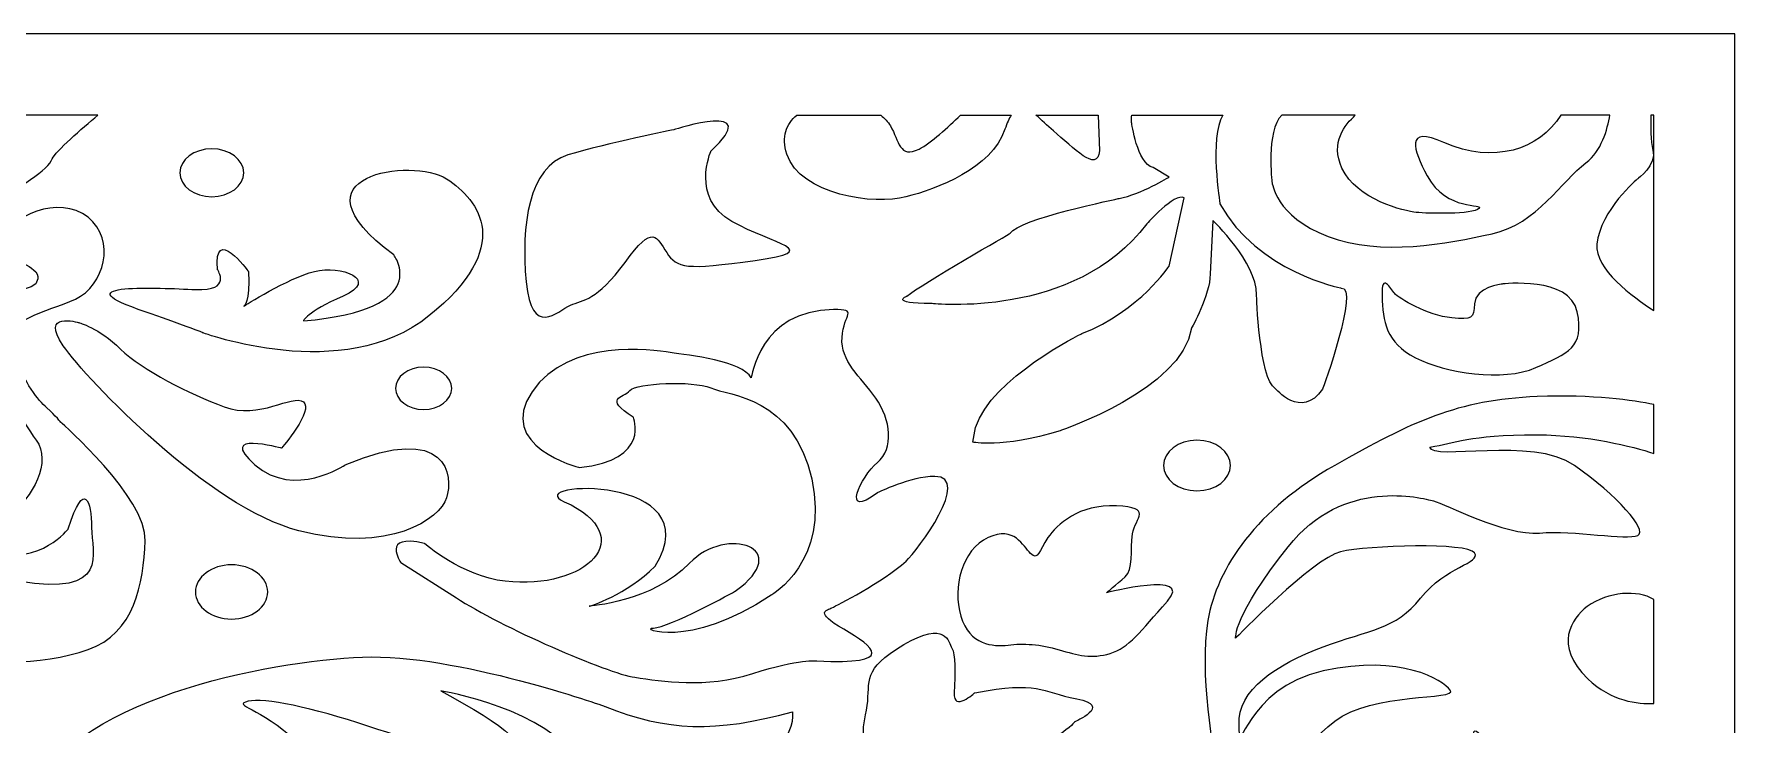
# Model space of a CAD drawing. Header units: centimetres. Extents: x -27 to -14.3, y 3.1 to 9.
# Drawn here: x -20.25 to -14.34, y 6.6 to 9 of the extents above; entities that cross this region are included whole.
import ezdxf

# ---------------------------------------------------------------- set-up
doc = ezdxf.new("R2010")
doc.units = ezdxf.units.CM
doc.header["$MEASUREMENT"] = 0
doc.layers.add('layer 1', color=7, linetype='Continuous')

msp = doc.modelspace()

# ---------------------------------------------------------------- linework, layer by layer
at = {"layer": 'layer 1', "color": 250, "lineweight": 9}
for points, knots in [([(-14.33929, 9.00077), (-14.33929, 9.00077), (-14.33929, 3.0691), (-14.33929, 3.0691), (-14.33929, 3.0691), (-14.33929, 3.0691), (-26.99914, 3.0691), (-26.99914, 3.0691), (-26.99914, 3.0691), (-26.99914, 3.0691), (-26.99914, 9.00077), (-26.99914, 9.00077), (-26.99914, 9.00077), (-26.99914, 9.00077), (-14.33929, 9.00077), (-14.33929, 9.00077)], [0, 0, 0, 0, 0.2, 0.2, 0.2, 0.2, 0.4, 0.4, 0.4, 0.4, 0.6, 0.6, 0.6, 0.6, 1, 1, 1, 1]), ([(-18.02735, 8.66827), (-18.02735, 8.66827), (-17.71049, 8.77022), (-17.90061, 8.59351), (-17.90061, 8.59351), (-17.90061, 8.59351), (-17.97303, 8.43039), (-17.82818, 8.34883), (-17.82818, 8.34883), (-17.68333, 8.26727), (-17.50226, 8.24688), (-17.7467, 8.2129), (-17.7467, 8.2129), (-17.99114, 8.17892), (-18.0183, 8.18571), (-18.05451, 8.24008), (-18.05451, 8.24008), (-18.09073, 8.29446), (-18.09978, 8.34203), (-18.19937, 8.2061), (-18.19937, 8.2061), (-18.29895, 8.07017), (-18.34422, 8.07697), (-18.38949, 8.05658), (-18.38949, 8.05658), (-18.43475, 8.03619), (-18.52529, 7.94103), (-18.54339, 8.13814), (-18.54339, 8.13814), (-18.5615, 8.33524), (-18.53434, 8.53914), (-18.39854, 8.57991), (-18.39854, 8.57991), (-18.26274, 8.62069), (-18.02735, 8.66827), (-18.02735, 8.66827)], [0, 0, 0, 0, 0.1, 0.1, 0.1, 0.1, 0.2, 0.2, 0.2, 0.2, 0.3, 0.3, 0.3, 0.3, 0.4, 0.4, 0.4, 0.4, 0.5, 0.5, 0.5, 0.5, 0.6, 0.6, 0.6, 0.6, 0.7, 0.7, 0.7, 0.7, 0.8, 0.8, 0.8, 0.8, 1, 1, 1, 1]), ([(-20.03319, 8.71831), (-20.08694, 8.67322), (-20.18086, 8.592), (-20.19132, 8.56648), (-20.19132, 8.56648), (-20.20608, 8.53048), (-20.2946, 8.46403), (-20.44213, 8.40311), (-20.44213, 8.40311), (-20.58966, 8.3422), (-20.70768, 8.29236), (-20.70768, 8.29236), (-20.70768, 8.29236), (-20.70768, 8.29236), (-20.79251, 8.25082), (-20.70399, 8.39757), (-20.70399, 8.39757), (-20.61548, 8.54433), (-20.58597, 8.48895), (-20.60072, 8.5914), (-20.60072, 8.5914), (-20.61548, 8.69385), (-20.6708, 8.68554), (-20.68187, 8.69385), (-20.68187, 8.69385), (-20.68836, 8.69872), (-20.719, 8.70837), (-20.71409, 8.71831), (-20.71409, 8.71831), (-20.71409, 8.71831), (-20.49527, 8.71831), (-20.49527, 8.71831), (-20.49527, 8.71831), (-20.44858, 8.69461), (-20.42654, 8.65575), (-20.42, 8.62462), (-20.42, 8.62462), (-20.40893, 8.57201), (-20.42737, 8.46403), (-20.37205, 8.54709), (-20.37205, 8.54709), (-20.33159, 8.60785), (-20.32664, 8.68044), (-20.32834, 8.71831), (-20.32834, 8.71831), (-20.32834, 8.71831), (-20.03319, 8.71831), (-20.03319, 8.71831)], [0, 0, 0, 0, 0.0769231, 0.0769231, 0.0769231, 0.0769231, 0.1538462, 0.1538462, 0.1538462, 0.1538462, 0.2307692, 0.2307692, 0.2307692, 0.2307692, 0.3076923, 0.3076923, 0.3076923, 0.3076923, 0.3846154, 0.3846154, 0.3846154, 0.3846154, 0.4615385, 0.4615385, 0.4615385, 0.4615385, 0.5384615, 0.5384615, 0.5384615, 0.5384615, 0.6153846, 0.6153846, 0.6153846, 0.6153846, 0.6923077, 0.6923077, 0.6923077, 0.6923077, 0.7692308, 0.7692308, 0.7692308, 0.7692308, 0.8461538, 0.8461538, 0.8461538, 0.8461538, 1, 1, 1, 1]), ([(-17.0331, 8.71831), (-17.07502, 8.67691), (-17.13566, 8.62104), (-17.17701, 8.60034), (-17.17701, 8.60034), (-17.24595, 8.56584), (-17.24595, 8.6291), (-17.27659, 8.68085), (-17.27659, 8.68085), (-17.28511, 8.69523), (-17.29638, 8.70769), (-17.30962, 8.71831), (-17.30962, 8.71831), (-17.30962, 8.71831), (-17.60252, 8.71831), (-17.60252, 8.71831), (-17.60252, 8.71831), (-17.63835, 8.68797), (-17.6557, 8.64274), (-17.63663, 8.58309), (-17.63663, 8.58309), (-17.59067, 8.43932), (-17.33022, 8.40482), (-17.22297, 8.43357), (-17.22297, 8.43357), (-17.11573, 8.46232), (-16.92422, 8.53133), (-16.87826, 8.66935), (-16.87826, 8.66935), (-16.87114, 8.69075), (-16.86383, 8.70675), (-16.8563, 8.71831), (-16.8563, 8.71831), (-16.8563, 8.71831), (-17.0331, 8.71831), (-17.0331, 8.71831)], [0, 0, 0, 0, 0.1, 0.1, 0.1, 0.1, 0.2, 0.2, 0.2, 0.2, 0.3, 0.3, 0.3, 0.3, 0.4, 0.4, 0.4, 0.4, 0.5, 0.5, 0.5, 0.5, 0.6, 0.6, 0.6, 0.6, 0.7, 0.7, 0.7, 0.7, 0.8, 0.8, 0.8, 0.8, 1, 1, 1, 1]), ([(-16.43702, 8.71831), (-16.4384, 8.71075), (-16.4387, 8.70197), (-16.43757, 8.69178), (-16.43757, 8.69178), (-16.43757, 8.69178), (-16.41895, 8.55202), (-16.3631, 8.53571), (-16.3631, 8.53571), (-16.3631, 8.53571), (-16.30725, 8.5031), (-16.30725, 8.5031), (-16.30725, 8.5031), (-16.30725, 8.5031), (-16.40654, 8.44253), (-16.48101, 8.42856), (-16.48101, 8.42856), (-16.48101, 8.42856), (-16.83473, 8.35635), (-16.85955, 8.30743), (-16.85955, 8.30743), (-16.85955, 8.30743), (-17.16674, 8.1304), (-17.21948, 8.08847), (-17.21948, 8.08847), (-17.21948, 8.08847), (-17.28464, 8.06284), (-17.1326, 8.06284), (-17.1326, 8.06284), (-17.1326, 8.06284), (-16.63615, 8.00694), (-16.38482, 8.34004), (-16.38482, 8.34004), (-16.38482, 8.34004), (-16.28863, 8.44952), (-16.2545, 8.43089), (-16.2545, 8.43089), (-16.2545, 8.43089), (-16.30725, 8.19329), (-16.30725, 8.19329), (-16.30725, 8.19329), (-16.30725, 8.19329), (-16.40654, 8.03955), (-16.61133, 7.95802), (-16.61133, 7.95802), (-16.61133, 7.95802), (-16.92471, 7.80428), (-16.98056, 7.63191), (-16.98056, 7.63191), (-16.98056, 7.63191), (-16.98987, 7.58066), (-16.98987, 7.58066), (-16.98987, 7.58066), (-16.98987, 7.58066), (-16.89369, 7.55737), (-16.6858, 7.62026), (-16.6858, 7.62026), (-16.6858, 7.62026), (-16.26071, 7.76468), (-16.22968, 7.97666), (-16.22968, 7.97666), (-16.22968, 7.97666), (-16.16452, 8.09313), (-16.16452, 8.16534), (-16.16452, 8.16534), (-16.16452, 8.16534), (-16.15521, 8.35169), (-16.15521, 8.35169), (-16.15521, 8.35169), (-16.15521, 8.35169), (-16.00317, 8.20727), (-16.00317, 8.09313), (-16.00317, 8.09313), (-16.00317, 8.09313), (-15.99386, 7.79962), (-15.93801, 7.76701), (-15.93801, 7.76701), (-15.93801, 7.76701), (-15.84803, 7.65753), (-15.77356, 7.76468), (-15.77356, 7.76468), (-15.77356, 7.76468), (-15.64324, 8.12341), (-15.7084, 8.11642), (-15.7084, 8.11642), (-15.7084, 8.11642), (-16.00007, 8.17233), (-16.13039, 8.40992), (-16.13039, 8.40992), (-16.13039, 8.40992), (-16.16834, 8.64107), (-16.1208, 8.71831), (-16.1208, 8.71831), (-16.1208, 8.71831), (-16.43702, 8.71831), (-16.43702, 8.71831)], [0, 0, 0, 0, 0.04, 0.04, 0.04, 0.04, 0.08, 0.08, 0.08, 0.08, 0.12, 0.12, 0.12, 0.12, 0.16, 0.16, 0.16, 0.16, 0.2, 0.2, 0.2, 0.2, 0.24, 0.24, 0.24, 0.24, 0.28, 0.28, 0.28, 0.28, 0.32, 0.32, 0.32, 0.32, 0.36, 0.36, 0.36, 0.36, 0.4, 0.4, 0.4, 0.4, 0.44, 0.44, 0.44, 0.44, 0.48, 0.48, 0.48, 0.48, 0.52, 0.52, 0.52, 0.52, 0.56, 0.56, 0.56, 0.56, 0.6, 0.6, 0.6, 0.6, 0.64, 0.64, 0.64, 0.64, 0.68, 0.68, 0.68, 0.68, 0.72, 0.72, 0.72, 0.72, 0.76, 0.76, 0.76, 0.76, 0.8, 0.8, 0.8, 0.8, 0.84, 0.84, 0.84, 0.84, 0.88, 0.88, 0.88, 0.88, 0.92, 0.92, 0.92, 0.92, 1, 1, 1, 1]), ([(-16.77023, 8.71831), (-16.75141, 8.70243), (-16.73132, 8.68161), (-16.70974, 8.6636), (-16.70974, 8.6636), (-16.64079, 8.60609), (-16.55653, 8.51408), (-16.54887, 8.59459), (-16.54887, 8.59459), (-16.54887, 8.59459), (-16.55419, 8.71831), (-16.55419, 8.71831), (-16.55419, 8.71831), (-16.55419, 8.71831), (-16.77023, 8.71831), (-16.77023, 8.71831)], [0, 0, 0, 0, 0.2, 0.2, 0.2, 0.2, 0.4, 0.4, 0.4, 0.4, 0.6, 0.6, 0.6, 0.6, 1, 1, 1, 1]), ([(-14.77421, 8.71831), (-14.78267, 8.66879), (-14.80401, 8.59298), (-14.85743, 8.55288), (-14.85743, 8.55288), (-14.94103, 8.49012), (-15.02715, 8.33988), (-15.18421, 8.30565), (-15.18421, 8.30565), (-15.34126, 8.27142), (-15.56925, 8.22578), (-15.75417, 8.29614), (-15.75417, 8.29614), (-15.93909, 8.36651), (-15.94922, 8.48441), (-15.94922, 8.48441), (-15.94922, 8.48441), (-15.94922, 8.48441), (-15.97148, 8.66276), (-15.91573, 8.71831), (-15.91573, 8.71831), (-15.91573, 8.71831), (-15.65964, 8.71831), (-15.65964, 8.71831), (-15.65964, 8.71831), (-15.69512, 8.68571), (-15.74771, 8.62459), (-15.70604, 8.53386), (-15.70604, 8.53386), (-15.65538, 8.42356), (-15.48819, 8.38362), (-15.44766, 8.37982), (-15.44766, 8.37982), (-15.40713, 8.37602), (-15.25007, 8.37221), (-15.22981, 8.39313), (-15.22981, 8.39313), (-15.20954, 8.41405), (-15.3414, 8.38023), (-15.40966, 8.50723), (-15.40966, 8.50723), (-15.45871, 8.59849), (-15.48842, 8.6838), (-15.3514, 8.62324), (-15.3514, 8.62324), (-15.17724, 8.54626), (-15.02029, 8.59871), (-14.94494, 8.71831), (-14.94494, 8.71831), (-14.94494, 8.71831), (-14.77421, 8.71831), (-14.77421, 8.71831)], [0, 0, 0, 0, 0.0714286, 0.0714286, 0.0714286, 0.0714286, 0.1428571, 0.1428571, 0.1428571, 0.1428571, 0.2142857, 0.2142857, 0.2142857, 0.2142857, 0.2857143, 0.2857143, 0.2857143, 0.2857143, 0.3571429, 0.3571429, 0.3571429, 0.3571429, 0.4285714, 0.4285714, 0.4285714, 0.4285714, 0.5, 0.5, 0.5, 0.5, 0.5714286, 0.5714286, 0.5714286, 0.5714286, 0.6428571, 0.6428571, 0.6428571, 0.6428571, 0.7142857, 0.7142857, 0.7142857, 0.7142857, 0.7857143, 0.7857143, 0.7857143, 0.7857143, 0.8571429, 0.8571429, 0.8571429, 0.8571429, 1, 1, 1, 1]), ([(-14.62176, 8.03867), (-14.69457, 8.08525), (-14.82831, 8.18325), (-14.81943, 8.2699), (-14.81943, 8.2699), (-14.80728, 8.38857), (-14.67758, 8.49658), (-14.67758, 8.49658), (-14.67758, 8.49658), (-14.67758, 8.49658), (-14.6107, 8.54375), (-14.62489, 8.597), (-14.62489, 8.597), (-14.63315, 8.628), (-14.63316, 8.68015), (-14.63173, 8.71831), (-14.63173, 8.71831), (-14.63173, 8.71831), (-14.62176, 8.71831), (-14.62176, 8.71831), (-14.62176, 8.71831), (-14.62176, 8.71831), (-14.62176, 8.03867), (-14.62176, 8.03867)], [0, 0, 0, 0, 0.1428571, 0.1428571, 0.1428571, 0.1428571, 0.2857143, 0.2857143, 0.2857143, 0.2857143, 0.4285714, 0.4285714, 0.4285714, 0.4285714, 0.5714286, 0.5714286, 0.5714286, 0.5714286, 0.7142857, 0.7142857, 0.7142857, 0.7142857, 1, 1, 1, 1]), ([(-19.52568, 8.51783), (-19.52568, 8.47191), (-19.57556, 8.43446), (-19.63673, 8.43446), (-19.63673, 8.43446), (-19.69789, 8.43446), (-19.74778, 8.47191), (-19.74778, 8.51783), (-19.74778, 8.51783), (-19.74778, 8.56375), (-19.69789, 8.6012), (-19.63673, 8.6012), (-19.63673, 8.6012), (-19.57556, 8.6012), (-19.52568, 8.56375), (-19.52568, 8.51783)], [0, 0, 0, 0, 0.2, 0.2, 0.2, 0.2, 0.4, 0.4, 0.4, 0.4, 0.6, 0.6, 0.6, 0.6, 1, 1, 1, 1]), ([(-19.67043, 7.962), (-19.67043, 7.962), (-19.18017, 7.77798), (-18.88142, 8.01951), (-18.88142, 8.01951), (-18.58267, 8.26105), (-18.70523, 8.42207), (-18.82014, 8.49683), (-18.82014, 8.49683), (-18.93504, 8.57159), (-19.387, 8.51408), (-19.00398, 8.23229), (-19.00398, 8.23229), (-19.00398, 8.23229), (-18.85844, 8.04252), (-19.31806, 8.00226), (-19.31806, 8.00226), (-19.31806, 8.00226), (-19.31039, 8.03101), (-19.18017, 8.08852), (-19.18017, 8.08852), (-19.04995, 8.14603), (-19.18783, 8.19779), (-19.27975, 8.17478), (-19.27975, 8.17478), (-19.37168, 8.15178), (-19.52488, 8.05402), (-19.52488, 8.05402), (-19.52488, 8.05402), (-19.52488, 8.05402), (-19.5019, 8.06552), (-19.50956, 8.17478), (-19.50956, 8.17478), (-19.50956, 8.17478), (-19.63213, 8.34156), (-19.6168, 8.18053), (-19.6168, 8.18053), (-19.6168, 8.18053), (-19.56318, 8.10577), (-19.69341, 8.11152), (-19.69341, 8.11152), (-19.82363, 8.11728), (-20.15302, 8.13453), (-19.89257, 8.04252), (-19.89257, 8.04252), (-19.63213, 7.9505), (-19.67043, 7.962), (-19.67043, 7.962)], [0, 0, 0, 0, 0.0769231, 0.0769231, 0.0769231, 0.0769231, 0.1538462, 0.1538462, 0.1538462, 0.1538462, 0.2307692, 0.2307692, 0.2307692, 0.2307692, 0.3076923, 0.3076923, 0.3076923, 0.3076923, 0.3846154, 0.3846154, 0.3846154, 0.3846154, 0.4615385, 0.4615385, 0.4615385, 0.4615385, 0.5384615, 0.5384615, 0.5384615, 0.5384615, 0.6153846, 0.6153846, 0.6153846, 0.6153846, 0.6923077, 0.6923077, 0.6923077, 0.6923077, 0.7692308, 0.7692308, 0.7692308, 0.7692308, 0.8461538, 0.8461538, 0.8461538, 0.8461538, 1, 1, 1, 1]), ([(-20.16055, 7.64829), (-20.16055, 7.64829), (-19.86181, 7.38664), (-19.86804, 7.23713), (-19.86804, 7.23713), (-19.87426, 7.08762), (-19.90538, 6.91474), (-20.06719, 6.85867), (-20.06719, 6.85867), (-20.22901, 6.80261), (-20.46551, 6.79326), (-20.52152, 6.88671), (-20.52152, 6.88671), (-20.57754, 6.98015), (-20.63355, 7.15303), (-20.30992, 7.09696), (-20.30992, 7.09696), (-19.98629, 7.04089), (-20.05475, 7.19508), (-20.05475, 7.28385), (-20.05475, 7.28385), (-20.05475, 7.37263), (-20.07964, 7.45673), (-20.13566, 7.27918), (-20.13566, 7.27918), (-20.13566, 7.27918), (-20.22901, 7.15303), (-20.40327, 7.19508), (-20.40327, 7.19508), (-20.57754, 7.23713), (-20.42195, 7.26516), (-20.34104, 7.3259), (-20.34104, 7.3259), (-20.26013, 7.38664), (-20.19167, 7.5128), (-20.24768, 7.58755), (-20.24768, 7.58755), (-20.30369, 7.66231), (-20.33481, 7.75576), (-20.37216, 7.68567), (-20.37216, 7.68567), (-20.4095, 7.61559), (-20.52152, 7.55952), (-20.57754, 7.56419), (-20.57754, 7.56419), (-20.63355, 7.56886), (-20.87005, 7.64362), (-20.62733, 7.76043), (-20.62733, 7.76043), (-20.62733, 7.76043), (-20.49041, 7.70436), (-20.49041, 7.79781), (-20.49041, 7.79781), (-20.49041, 7.89125), (-20.48418, 7.96134), (-20.56509, 7.97536), (-20.56509, 7.97536), (-20.646, 7.98937), (-20.67712, 7.96134), (-20.71446, 7.93798), (-20.71446, 7.93798), (-20.7518, 7.91462), (-20.84516, 7.9006), (-20.75802, 8.04077), (-20.75802, 8.04077), (-20.75802, 8.04077), (-20.70201, 8.1529), (-20.37216, 8.11085), (-20.37216, 8.11085), (-20.37216, 8.11085), (-20.24768, 8.09684), (-20.24146, 8.14823), (-20.24146, 8.14823), (-20.23523, 8.19963), (-20.34726, 8.19963), (-20.34726, 8.28373), (-20.34726, 8.28373), (-20.34726, 8.36783), (-20.16677, 8.44259), (-20.06719, 8.36316), (-20.06719, 8.36316), (-19.96762, 8.28373), (-20.01118, 8.12487), (-20.11076, 8.07815), (-20.11076, 8.07815), (-20.21034, 8.03142), (-20.37216, 8.01273), (-20.32859, 7.89593), (-20.32859, 7.89593), (-20.28502, 7.77912), (-20.24146, 7.72772), (-20.21034, 7.69969), (-20.21034, 7.69969), (-20.17922, 7.67166), (-20.16055, 7.64829), (-20.16055, 7.64829)], [0, 0, 0, 0, 0.04, 0.04, 0.04, 0.04, 0.08, 0.08, 0.08, 0.08, 0.12, 0.12, 0.12, 0.12, 0.16, 0.16, 0.16, 0.16, 0.2, 0.2, 0.2, 0.2, 0.24, 0.24, 0.24, 0.24, 0.28, 0.28, 0.28, 0.28, 0.32, 0.32, 0.32, 0.32, 0.36, 0.36, 0.36, 0.36, 0.4, 0.4, 0.4, 0.4, 0.44, 0.44, 0.44, 0.44, 0.48, 0.48, 0.48, 0.48, 0.52, 0.52, 0.52, 0.52, 0.56, 0.56, 0.56, 0.56, 0.6, 0.6, 0.6, 0.6, 0.64, 0.64, 0.64, 0.64, 0.68, 0.68, 0.68, 0.68, 0.72, 0.72, 0.72, 0.72, 0.76, 0.76, 0.76, 0.76, 0.8, 0.8, 0.8, 0.8, 0.84, 0.84, 0.84, 0.84, 0.88, 0.88, 0.88, 0.88, 0.92, 0.92, 0.92, 0.92, 1, 1, 1, 1]), ([(-15.14874, 8.13069), (-15.14874, 8.13069), (-14.91316, 8.15922), (-14.88783, 8.03371), (-14.88783, 8.03371), (-14.8625, 7.90819), (-14.91992, 7.88981), (-15.03222, 7.83973), (-15.03222, 7.83973), (-15.14452, 7.78965), (-15.34718, 7.82135), (-15.45019, 7.87396), (-15.45019, 7.87396), (-15.5532, 7.92658), (-15.56418, 8.00138), (-15.56671, 8.08886), (-15.56671, 8.08886), (-15.56925, 8.17634), (-15.53661, 8.11295), (-15.52365, 8.09836), (-15.52365, 8.09836), (-15.50845, 8.08125), (-15.40953, 8.02046), (-15.32413, 8.01299), (-15.32413, 8.01299), (-15.25368, 8.00683), (-15.24755, 8.0103), (-15.245, 8.06223), (-15.245, 8.06223), (-15.2434, 8.12034), (-15.14874, 8.13069), (-15.14874, 8.13069)], [0, 0, 0, 0, 0.1111111, 0.1111111, 0.1111111, 0.1111111, 0.2222222, 0.2222222, 0.2222222, 0.2222222, 0.3333333, 0.3333333, 0.3333333, 0.3333333, 0.4444444, 0.4444444, 0.4444444, 0.4444444, 0.5555556, 0.5555556, 0.5555556, 0.5555556, 0.6666667, 0.6666667, 0.6666667, 0.6666667, 0.7777778, 0.7777778, 0.7777778, 0.7777778, 1, 1, 1, 1]), ([(-20.0994, 7.99651), (-20.0994, 7.99651), (-20.23729, 8.03676), (-20.15302, 7.916), (-20.15302, 7.916), (-20.06876, 7.79523), (-19.64745, 7.35242), (-19.33338, 7.27191), (-19.33338, 7.27191), (-19.0193, 7.1914), (-18.84312, 7.31216), (-18.82014, 7.38692), (-18.82014, 7.38692), (-18.79716, 7.46168), (-18.81248, 7.65146), (-19.17251, 7.50194), (-19.17251, 7.50194), (-19.17251, 7.50194), (-19.3487, 7.38117), (-19.48658, 7.50194), (-19.48658, 7.50194), (-19.62447, 7.62271), (-19.39466, 7.55945), (-19.39466, 7.55945), (-19.39466, 7.55945), (-19.39466, 7.55945), (-19.27975, 7.69172), (-19.31806, 7.72047), (-19.31806, 7.72047), (-19.35636, 7.74923), (-19.47126, 7.65721), (-19.59382, 7.70322), (-19.59382, 7.70322), (-19.71639, 7.74923), (-19.87725, 7.82974), (-19.95386, 7.9045), (-19.95386, 7.9045), (-20.03046, 7.97926), (-20.0994, 7.99651), (-20.0994, 7.99651)], [0, 0, 0, 0, 0.0909091, 0.0909091, 0.0909091, 0.0909091, 0.1818182, 0.1818182, 0.1818182, 0.1818182, 0.2727273, 0.2727273, 0.2727273, 0.2727273, 0.3636364, 0.3636364, 0.3636364, 0.3636364, 0.4545455, 0.4545455, 0.4545455, 0.4545455, 0.5454545, 0.5454545, 0.5454545, 0.5454545, 0.6363636, 0.6363636, 0.6363636, 0.6363636, 0.7272727, 0.7272727, 0.7272727, 0.7272727, 0.8181818, 0.8181818, 0.8181818, 0.8181818, 1, 1, 1, 1]), ([(-18.32399, 7.00947), (-18.32399, 7.00947), (-18.10491, 7.02442), (-17.97545, 7.159), (-17.97545, 7.159), (-17.84599, 7.29357), (-17.60698, 7.21133), (-17.81611, 7.06181), (-17.81611, 7.06181), (-17.81611, 7.06181), (-18.04809, 6.93353), (-18.1008, 6.93353), (-18.1008, 6.93353), (-18.15352, 6.93353), (-17.98366, 6.85438), (-17.69079, 7.04786), (-17.69079, 7.04786), (-17.69079, 7.04786), (-17.48578, 7.16659), (-17.55021, 7.45242), (-17.55021, 7.45242), (-17.61464, 7.73824), (-17.83722, 7.74264), (-17.90165, 7.76903), (-17.90165, 7.76903), (-17.96608, 7.79541), (-18.15938, 7.78661), (-18.18281, 7.76023), (-18.18281, 7.76023), (-18.20624, 7.73385), (-18.27653, 7.73385), (-18.17109, 7.66789), (-18.17109, 7.66789), (-18.17109, 7.66789), (-18.10666, 7.51838), (-18.35853, 7.49199), (-18.35853, 7.49199), (-18.35853, 7.49199), (-18.6514, 7.56675), (-18.52254, 7.75583), (-18.52254, 7.75583), (-18.39367, 7.94492), (-18.10666, 7.90095), (-18.04223, 7.89215), (-18.04223, 7.89215), (-17.9778, 7.88336), (-17.7904, 7.8627), (-17.76107, 7.8042), (-17.76107, 7.8042), (-17.75956, 7.80117), (-17.73351, 8.04017), (-17.47406, 8.04166), (-17.47406, 8.04166), (-17.38601, 8.04217), (-17.43892, 8.02847), (-17.44478, 7.94492), (-17.44478, 7.94492), (-17.45063, 7.86137), (-17.38034, 7.8086), (-17.32763, 7.73385), (-17.32763, 7.73385), (-17.27491, 7.65909), (-17.2632, 7.55795), (-17.32177, 7.50958), (-17.32177, 7.50958), (-17.38034, 7.46121), (-17.45063, 7.3073), (-17.32177, 7.40405), (-17.32177, 7.40405), (-17.32177, 7.40405), (-17.20462, 7.46121), (-17.12262, 7.46121), (-17.12262, 7.46121), (-16.98946, 7.46121), (-17.18332, 7.20203), (-17.22219, 7.16659), (-17.22219, 7.16659), (-17.3042, 7.09184), (-17.46235, 7.01268), (-17.47992, 7.00389), (-17.47992, 7.00389), (-17.49749, 6.99509), (-17.54435, 6.9907), (-17.43892, 6.92913), (-17.43892, 6.92913), (-17.33348, 6.86757), (-17.25148, 6.80601), (-17.53264, 6.8192), (-17.53264, 6.8192), (-17.53264, 6.8192), (-17.59121, 6.828), (-17.75522, 6.77523), (-17.75522, 6.77523), (-17.91923, 6.72246), (-18.07152, 6.74884), (-18.16524, 6.76204), (-18.16524, 6.76204), (-18.25895, 6.77523), (-18.63383, 6.93793), (-18.78612, 7.03907), (-18.78612, 7.03907), (-18.78612, 7.03907), (-18.97942, 7.16219), (-18.97942, 7.16219), (-18.97942, 7.16219), (-18.97942, 7.16219), (-19.04971, 7.26333), (-18.89741, 7.22815), (-18.89741, 7.22815), (-18.89741, 7.22815), (-18.76855, 7.11382), (-18.61626, 7.09623), (-18.61626, 7.09623), (-18.33583, 7.06384), (-18.14187, 7.25235), (-18.41125, 7.37327), (-18.41125, 7.37327), (-18.56778, 7.44353), (-17.89535, 7.47294), (-18.09495, 7.149), (-18.09495, 7.149), (-18.19452, 7.04786), (-18.32399, 7.00947), (-18.32399, 7.00947)], [0, 0, 0, 0, 0.03125, 0.03125, 0.03125, 0.03125, 0.0625, 0.0625, 0.0625, 0.0625, 0.09375, 0.09375, 0.09375, 0.09375, 0.125, 0.125, 0.125, 0.125, 0.15625, 0.15625, 0.15625, 0.15625, 0.1875, 0.1875, 0.1875, 0.1875, 0.21875, 0.21875, 0.21875, 0.21875, 0.25, 0.25, 0.25, 0.25, 0.28125, 0.28125, 0.28125, 0.28125, 0.3125, 0.3125, 0.3125, 0.3125, 0.34375, 0.34375, 0.34375, 0.34375, 0.375, 0.375, 0.375, 0.375, 0.40625, 0.40625, 0.40625, 0.40625, 0.4375, 0.4375, 0.4375, 0.4375, 0.46875, 0.46875, 0.46875, 0.46875, 0.5, 0.5, 0.5, 0.5, 0.53125, 0.53125, 0.53125, 0.53125, 0.5625, 0.5625, 0.5625, 0.5625, 0.59375, 0.59375, 0.59375, 0.59375, 0.625, 0.625, 0.625, 0.625, 0.65625, 0.65625, 0.65625, 0.65625, 0.6875, 0.6875, 0.6875, 0.6875, 0.71875, 0.71875, 0.71875, 0.71875, 0.75, 0.75, 0.75, 0.75, 0.78125, 0.78125, 0.78125, 0.78125, 0.8125, 0.8125, 0.8125, 0.8125, 0.84375, 0.84375, 0.84375, 0.84375, 0.875, 0.875, 0.875, 0.875, 0.90625, 0.90625, 0.90625, 0.90625, 0.9375, 0.9375, 0.9375, 0.9375, 1, 1, 1, 1]), ([(-18.80206, 7.76763), (-18.80206, 7.72714), (-18.84605, 7.69412), (-18.89998, 7.69412), (-18.89998, 7.69412), (-18.95392, 7.69412), (-18.9979, 7.72714), (-18.9979, 7.76763), (-18.9979, 7.76763), (-18.9979, 7.80812), (-18.95392, 7.84114), (-18.89998, 7.84114), (-18.89998, 7.84114), (-18.84605, 7.84114), (-18.80206, 7.80812), (-18.80206, 7.76763)], [0, 0, 0, 0, 0.2, 0.2, 0.2, 0.2, 0.4, 0.4, 0.4, 0.4, 0.6, 0.6, 0.6, 0.6, 1, 1, 1, 1]), ([(-14.62176, 7.54148), (-14.69546, 7.56467), (-14.85062, 7.60565), (-15.02715, 7.60582), (-15.02715, 7.60582), (-15.27338, 7.60606), (-15.3085, 7.57656), (-15.40003, 7.56322), (-15.40003, 7.56322), (-15.39362, 7.51175), (-15.04438, 7.60278), (-14.89746, 7.49932), (-14.89746, 7.49932), (-14.75053, 7.39587), (-14.64009, 7.2734), (-14.67758, 7.2559), (-14.67758, 7.2559), (-14.71507, 7.23841), (-14.89847, 7.27416), (-15.01905, 7.26427), (-15.01905, 7.26427), (-15.13963, 7.25438), (-15.34734, 7.3662), (-15.38787, 7.37609), (-15.38787, 7.37609), (-15.42841, 7.38598), (-15.70097, 7.46002), (-15.89349, 7.2166), (-15.89349, 7.2166), (-16.08601, 6.97318), (-16.07588, 6.89838), (-16.07588, 6.89838), (-16.07588, 6.89838), (-16.07588, 6.89838), (-15.80736, 7.17603), (-15.71111, 7.19885), (-15.71111, 7.19885), (-15.61484, 7.22167), (-15.26865, 7.23182), (-15.245, 7.19505), (-15.245, 7.19505), (-15.22136, 7.15828), (-15.34464, 7.14941), (-15.43246, 7.03784), (-15.43246, 7.03784), (-15.52027, 6.92627), (-15.60978, 6.92881), (-15.7719, 6.86795), (-15.7719, 6.86795), (-15.93402, 6.8071), (-16.07081, 6.71813), (-16.06406, 6.59664), (-16.06406, 6.59664), (-16.06068, 6.46501), (-16.04548, 6.72472), (-15.7719, 6.78428), (-15.7719, 6.78428), (-15.49832, 6.84383), (-15.35646, 6.75258), (-15.32944, 6.71708), (-15.32944, 6.71708), (-15.30242, 6.68158), (-15.60134, 6.71074), (-15.73137, 6.60932), (-15.73137, 6.60932), (-15.86141, 6.50789), (-15.9222, 6.37604), (-15.87323, 6.22137), (-15.87323, 6.22137), (-15.82425, 6.0667), (-15.60134, 5.8537), (-15.44935, 5.79665), (-15.44935, 5.79665), (-15.29736, 5.7396), (-15.51859, 5.85244), (-15.55405, 5.98936), (-15.55405, 5.98936), (-15.58951, 6.12628), (-15.60978, 6.27842), (-15.50845, 6.3621), (-15.50845, 6.3621), (-15.40713, 6.44577), (-15.25007, 6.51043), (-15.25007, 6.56368), (-15.25007, 6.56368), (-15.25007, 6.61693), (-15.12341, 6.46479), (-15.15888, 6.30124), (-15.15888, 6.30124), (-15.19434, 6.13769), (-15.34633, 5.99697), (-15.34633, 5.93991), (-15.34633, 5.93991), (-15.34633, 5.88286), (-15.24838, 5.67621), (-15.12679, 5.64959), (-15.12679, 5.64959), (-15.0052, 5.62296), (-15.23487, 5.71932), (-15.22474, 5.87526), (-15.22474, 5.87526), (-15.21461, 6.0312), (-15.09808, 6.10727), (-14.98156, 6.13769), (-14.98156, 6.13769), (-14.86503, 6.16812), (-14.82708, 6.15037), (-14.82957, 6.1453), (-14.82957, 6.1453), (-14.83205, 6.14023), (-14.97649, 6.01218), (-14.94103, 5.85244), (-14.94103, 5.85244), (-14.90704, 5.69933), (-14.9552, 5.6427), (-14.62176, 5.51101), (-14.62176, 5.51101), (-14.62176, 5.51101), (-14.62176, 5.41117), (-14.62176, 5.41117), (-14.62176, 5.41117), (-14.78126, 5.44944), (-15.30661, 5.57617), (-15.60978, 5.78397), (-15.60978, 5.78397), (-15.95935, 6.02359), (-16.10628, 6.21757), (-16.13161, 6.3697), (-16.13161, 6.3697), (-16.15694, 6.52184), (-16.20254, 6.77287), (-16.17214, 6.95924), (-16.17214, 6.95924), (-16.14174, 7.1456), (-15.99988, 7.34719), (-15.73137, 7.49932), (-15.73137, 7.49932), (-15.46286, 7.65146), (-15.3058, 7.72753), (-15.02715, 7.73894), (-15.02715, 7.73894), (-14.83281, 7.7469), (-14.69025, 7.72526), (-14.62176, 7.71143), (-14.62176, 7.71143), (-14.62176, 7.71143), (-14.62176, 7.54148), (-14.62176, 7.54148)], [0, 0, 0, 0, 0.0263158, 0.0263158, 0.0263158, 0.0263158, 0.0526316, 0.0526316, 0.0526316, 0.0526316, 0.0789474, 0.0789474, 0.0789474, 0.0789474, 0.1052632, 0.1052632, 0.1052632, 0.1052632, 0.1315789, 0.1315789, 0.1315789, 0.1315789, 0.1578947, 0.1578947, 0.1578947, 0.1578947, 0.1842105, 0.1842105, 0.1842105, 0.1842105, 0.2105263, 0.2105263, 0.2105263, 0.2105263, 0.2368421, 0.2368421, 0.2368421, 0.2368421, 0.2631579, 0.2631579, 0.2631579, 0.2631579, 0.2894737, 0.2894737, 0.2894737, 0.2894737, 0.3157895, 0.3157895, 0.3157895, 0.3157895, 0.3421053, 0.3421053, 0.3421053, 0.3421053, 0.3684211, 0.3684211, 0.3684211, 0.3684211, 0.3947368, 0.3947368, 0.3947368, 0.3947368, 0.4210526, 0.4210526, 0.4210526, 0.4210526, 0.4473684, 0.4473684, 0.4473684, 0.4473684, 0.4736842, 0.4736842, 0.4736842, 0.4736842, 0.5, 0.5, 0.5, 0.5, 0.5263158, 0.5263158, 0.5263158, 0.5263158, 0.5526316, 0.5526316, 0.5526316, 0.5526316, 0.5789474, 0.5789474, 0.5789474, 0.5789474, 0.6052632, 0.6052632, 0.6052632, 0.6052632, 0.6315789, 0.6315789, 0.6315789, 0.6315789, 0.6578947, 0.6578947, 0.6578947, 0.6578947, 0.6842105, 0.6842105, 0.6842105, 0.6842105, 0.7105263, 0.7105263, 0.7105263, 0.7105263, 0.7368421, 0.7368421, 0.7368421, 0.7368421, 0.7631579, 0.7631579, 0.7631579, 0.7631579, 0.7894737, 0.7894737, 0.7894737, 0.7894737, 0.8157895, 0.8157895, 0.8157895, 0.8157895, 0.8421053, 0.8421053, 0.8421053, 0.8421053, 0.8684211, 0.8684211, 0.8684211, 0.8684211, 0.8947368, 0.8947368, 0.8947368, 0.8947368, 0.9210526, 0.9210526, 0.9210526, 0.9210526, 0.9473684, 0.9473684, 0.9473684, 0.9473684, 1, 1, 1, 1]), ([(-16.09336, 7.49913), (-16.09336, 7.45076), (-16.1459, 7.41131), (-16.21034, 7.41131), (-16.21034, 7.41131), (-16.27477, 7.41131), (-16.32732, 7.45076), (-16.32732, 7.49913), (-16.32732, 7.49913), (-16.32732, 7.5475), (-16.27477, 7.58695), (-16.21034, 7.58695), (-16.21034, 7.58695), (-16.1459, 7.58695), (-16.09336, 7.5475), (-16.09336, 7.49913)], [0, 0, 0, 0, 0.2, 0.2, 0.2, 0.2, 0.4, 0.4, 0.4, 0.4, 0.6, 0.6, 0.6, 0.6, 1, 1, 1, 1]), ([(-16.52525, 7.05638), (-16.52525, 7.05638), (-16.21787, 7.13439), (-16.31311, 7.02713), (-16.31311, 7.02713), (-16.40836, 6.91988), (-16.44732, 6.86463), (-16.51226, 6.84513), (-16.51226, 6.84513), (-16.5772, 6.82563), (-16.62482, 6.83863), (-16.68976, 6.85813), (-16.68976, 6.85813), (-16.7547, 6.87763), (-16.81531, 6.88088), (-16.86726, 6.87438), (-16.86726, 6.87438), (-16.91921, 6.86788), (-17.00147, 6.87438), (-17.03177, 6.97513), (-17.03177, 6.97513), (-17.06208, 7.07588), (-17.02744, 7.20589), (-16.93653, 7.24814), (-16.93653, 7.24814), (-16.84561, 7.29039), (-16.81531, 7.21889), (-16.78933, 7.19289), (-16.78933, 7.19289), (-16.76336, 7.16689), (-16.75903, 7.20264), (-16.72872, 7.24814), (-16.72872, 7.24814), (-16.69842, 7.29364), (-16.62049, 7.36514), (-16.49061, 7.35864), (-16.49061, 7.35864), (-16.36074, 7.35214), (-16.42568, 7.31964), (-16.43433, 7.26114), (-16.43433, 7.26114), (-16.44299, 7.20264), (-16.43, 7.13764), (-16.46031, 7.11164), (-16.46031, 7.11164), (-16.49061, 7.08564), (-16.52525, 7.05638), (-16.52525, 7.05638)], [0, 0, 0, 0, 0.0769231, 0.0769231, 0.0769231, 0.0769231, 0.1538462, 0.1538462, 0.1538462, 0.1538462, 0.2307692, 0.2307692, 0.2307692, 0.2307692, 0.3076923, 0.3076923, 0.3076923, 0.3076923, 0.3846154, 0.3846154, 0.3846154, 0.3846154, 0.4615385, 0.4615385, 0.4615385, 0.4615385, 0.5384615, 0.5384615, 0.5384615, 0.5384615, 0.6153846, 0.6153846, 0.6153846, 0.6153846, 0.6923077, 0.6923077, 0.6923077, 0.6923077, 0.7692308, 0.7692308, 0.7692308, 0.7692308, 0.8461538, 0.8461538, 0.8461538, 0.8461538, 1, 1, 1, 1]), ([(-19.44221, 7.05921), (-19.44221, 7.00727), (-19.49864, 6.96491), (-19.56784, 6.96491), (-19.56784, 6.96491), (-19.63703, 6.96491), (-19.69346, 7.00727), (-19.69346, 7.05921), (-19.69346, 7.05921), (-19.69346, 7.11116), (-19.63703, 7.15352), (-19.56784, 7.15352), (-19.56784, 7.15352), (-19.49864, 7.15352), (-19.44221, 7.11116), (-19.44221, 7.05921)], [0, 0, 0, 0, 0.2, 0.2, 0.2, 0.2, 0.4, 0.4, 0.4, 0.4, 0.6, 0.6, 0.6, 0.6, 1, 1, 1, 1]), ([(-14.62176, 6.67112), (-14.67612, 6.6685), (-14.76988, 6.67803), (-14.85085, 6.75689), (-14.85085, 6.75689), (-14.97345, 6.87632), (-14.90658, 6.96456), (-14.85389, 7.00868), (-14.85389, 7.00868), (-14.77766, 7.06078), (-14.6786, 7.06748), (-14.62176, 7.03294), (-14.62176, 7.03294), (-14.62176, 7.03294), (-14.62176, 6.67112), (-14.62176, 6.67112)], [0, 0, 0, 0, 0.2, 0.2, 0.2, 0.2, 0.4, 0.4, 0.4, 0.4, 0.6, 0.6, 0.6, 0.6, 1, 1, 1, 1]), ([(-16.63656, 6.60678), (-16.63656, 6.60678), (-16.50116, 6.66358), (-16.6286, 6.6875), (-16.6286, 6.6875), (-16.75604, 6.71142), (-16.76002, 6.75029), (-16.98304, 6.70843), (-16.98304, 6.70843), (-16.98304, 6.70843), (-17.05871, 6.63966), (-17.05473, 6.70843), (-17.05473, 6.70843), (-17.05074, 6.7772), (-17.05074, 6.84297), (-17.06269, 6.8639), (-17.06269, 6.8639), (-17.07464, 6.88483), (-17.0826, 6.96256), (-17.22996, 6.87586), (-17.22996, 6.87586), (-17.37731, 6.78915), (-17.34545, 6.75029), (-17.3574, 6.66358), (-17.3574, 6.66358), (-17.36934, 6.57688), (-17.40917, 6.50811), (-17.24589, 6.54698), (-17.24589, 6.54698), (-17.0826, 6.58585), (-16.96711, 6.49616), (-16.91534, 6.4842), (-16.91534, 6.4842), (-16.86357, 6.47224), (-16.72418, 6.53502), (-16.68037, 6.56791), (-16.68037, 6.56791), (-16.63656, 6.6008), (-16.63656, 6.60678), (-16.63656, 6.60678)], [0, 0, 0, 0, 0.0909091, 0.0909091, 0.0909091, 0.0909091, 0.1818182, 0.1818182, 0.1818182, 0.1818182, 0.2727273, 0.2727273, 0.2727273, 0.2727273, 0.3636364, 0.3636364, 0.3636364, 0.3636364, 0.4545455, 0.4545455, 0.4545455, 0.4545455, 0.5454545, 0.5454545, 0.5454545, 0.5454545, 0.6363636, 0.6363636, 0.6363636, 0.6363636, 0.7272727, 0.7272727, 0.7272727, 0.7272727, 0.8181818, 0.8181818, 0.8181818, 0.8181818, 1, 1, 1, 1]), ([(-18.26816, 6.66043), (-18.26816, 6.66043), (-18.78684, 6.84534), (-19.11252, 6.83249), (-19.11252, 6.83249), (-19.4382, 6.81963), (-20.15302, 6.6847), (-20.2705, 6.32537), (-20.2705, 6.32537), (-20.38799, 5.96605), (-20.29004, 5.71032), (-20.23432, 5.61904), (-20.23432, 5.61904), (-20.17859, 5.52776), (-19.89464, 5.21046), (-19.46233, 5.2206), (-19.46233, 5.2206), (-19.03001, 5.23074), (-18.83669, 5.28519), (-18.66782, 5.45725), (-18.66782, 5.45725), (-18.49895, 5.6293), (-18.47322, 5.85449), (-18.71446, 6.00843), (-18.71446, 6.00843), (-18.95571, 6.16237), (-19.20902, 6.04465), (-19.29345, 6.00843), (-19.29345, 6.00843), (-19.37789, 5.97221), (-19.38995, 5.6776), (-19.07633, 5.75487), (-19.07633, 5.75487), (-18.80493, 5.95597), (-18.73757, 5.92355), (-18.70747, 5.74962), (-18.70747, 5.74962), (-18.7027, 5.56809), (-18.92377, 5.43113), (-19.07995, 5.43793), (-19.07995, 5.43793), (-19.23614, 5.44473), (-19.52288, 5.55076), (-19.58874, 5.723), (-19.58874, 5.723), (-19.6546, 5.89523), (-19.57572, 6.11112), (-19.43097, 6.18356), (-19.43097, 6.18356), (-19.28622, 6.25601), (-19.24014, 6.26633), (-19.10046, 6.31632), (-19.10046, 6.31632), (-18.96078, 6.36631), (-18.94558, 6.4574), (-19.17476, 6.41213), (-19.17476, 6.41213), (-19.40395, 6.36685), (-19.68403, 6.16563), (-19.72649, 6.0499), (-19.72649, 6.0499), (-19.76895, 5.93417), (-19.69416, 5.62991), (-19.64206, 5.56706), (-19.64206, 5.56706), (-19.58995, 5.50422), (-19.48645, 5.44698), (-19.48645, 5.44698), (-19.48645, 5.44698), (-19.48645, 5.44698), (-19.27319, 5.36259), (-19.27319, 5.36259), (-19.27319, 5.36259), (-19.27319, 5.36259), (-19.52698, 5.34973), (-19.63313, 5.36784), (-19.63313, 5.36784), (-19.73928, 5.38595), (-19.84205, 5.49353), (-19.87245, 5.55565), (-19.87245, 5.55565), (-19.90284, 5.61777), (-19.81093, 5.60528), (-19.81792, 5.84036), (-19.81792, 5.84036), (-19.82394, 6.04238), (-20.01132, 5.90761), (-20.06391, 5.86571), (-20.06391, 5.86571), (-20.07251, 5.85885), (-20.07751, 5.85449), (-20.07751, 5.85449), (-20.07751, 5.85449), (-20.07751, 5.85449), (-20.13782, 5.68243), (-20.13782, 5.68243), (-20.13782, 5.68243), (-20.13782, 5.68243), (-20.23432, 5.90882), (-20.13782, 5.99937), (-20.13782, 5.99937), (-20.04132, 6.08993), (-19.8915, 6.01042), (-19.77088, 6.20059), (-19.77088, 6.20059), (-19.65026, 6.39075), (-19.67318, 6.33063), (-19.67318, 6.33063), (-19.67318, 6.33063), (-19.67318, 6.33063), (-19.86497, 6.37717), (-19.99765, 6.27756), (-19.99765, 6.27756), (-20.13034, 6.17795), (-20.18799, 6.10436), (-20.188, 6.10713), (-20.188, 6.10713), (-20.18801, 6.10991), (-20.08626, 6.32648), (-19.98728, 6.39311), (-19.98728, 6.39311), (-19.8883, 6.45974), (-19.68135, 6.52919), (-19.5347, 6.46121), (-19.5347, 6.46121), (-19.38805, 6.39322), (-19.20468, 6.41539), (-19.33929, 6.538), (-19.33929, 6.538), (-19.47391, 6.66061), (-19.56631, 6.66333), (-19.51058, 6.67854), (-19.51058, 6.67854), (-19.45485, 6.69375), (-19.28646, 6.65572), (-19.09346, 6.59233), (-19.09346, 6.59233), (-18.90046, 6.52894), (-18.86548, 6.5179), (-18.78684, 6.43404), (-18.78684, 6.43404), (-18.70819, 6.35019), (-18.88334, 6.18049), (-18.88334, 6.18049), (-18.88334, 6.18049), (-18.88334, 6.18049), (-18.62697, 6.18904), (-18.54559, 6.39782), (-18.54559, 6.39782), (-18.52387, 6.53263), (-18.60855, 6.58756), (-18.84015, 6.71476), (-18.84015, 6.71476), (-18.84015, 6.71476), (-18.4573, 6.65102), (-18.36466, 6.46501), (-18.36466, 6.46501), (-18.24669, 6.31704), (-17.98813, 6.2993), (-17.84598, 6.37065), (-17.84598, 6.37065), (-17.70383, 6.442), (-17.60977, 6.55607), (-17.61679, 6.64232), (-17.61679, 6.64232), (-17.88458, 6.56848), (-18.0561, 6.57452), (-18.26816, 6.66043)], [0, 0, 0, 0, 0.0232558, 0.0232558, 0.0232558, 0.0232558, 0.0465116, 0.0465116, 0.0465116, 0.0465116, 0.0697674, 0.0697674, 0.0697674, 0.0697674, 0.0930233, 0.0930233, 0.0930233, 0.0930233, 0.1162791, 0.1162791, 0.1162791, 0.1162791, 0.1395349, 0.1395349, 0.1395349, 0.1395349, 0.1627907, 0.1627907, 0.1627907, 0.1627907, 0.1860465, 0.1860465, 0.1860465, 0.1860465, 0.2093023, 0.2093023, 0.2093023, 0.2093023, 0.2325581, 0.2325581, 0.2325581, 0.2325581, 0.255814, 0.255814, 0.255814, 0.255814, 0.2790698, 0.2790698, 0.2790698, 0.2790698, 0.3023256, 0.3023256, 0.3023256, 0.3023256, 0.3255814, 0.3255814, 0.3255814, 0.3255814, 0.3488372, 0.3488372, 0.3488372, 0.3488372, 0.372093, 0.372093, 0.372093, 0.372093, 0.3953488, 0.3953488, 0.3953488, 0.3953488, 0.4186047, 0.4186047, 0.4186047, 0.4186047, 0.4418605, 0.4418605, 0.4418605, 0.4418605, 0.4651163, 0.4651163, 0.4651163, 0.4651163, 0.4883721, 0.4883721, 0.4883721, 0.4883721, 0.5116279, 0.5116279, 0.5116279, 0.5116279, 0.5348837, 0.5348837, 0.5348837, 0.5348837, 0.5581395, 0.5581395, 0.5581395, 0.5581395, 0.5813953, 0.5813953, 0.5813953, 0.5813953, 0.6046512, 0.6046512, 0.6046512, 0.6046512, 0.627907, 0.627907, 0.627907, 0.627907, 0.6511628, 0.6511628, 0.6511628, 0.6511628, 0.6744186, 0.6744186, 0.6744186, 0.6744186, 0.6976744, 0.6976744, 0.6976744, 0.6976744, 0.7209302, 0.7209302, 0.7209302, 0.7209302, 0.744186, 0.744186, 0.744186, 0.744186, 0.7674419, 0.7674419, 0.7674419, 0.7674419, 0.7906977, 0.7906977, 0.7906977, 0.7906977, 0.8139535, 0.8139535, 0.8139535, 0.8139535, 0.8372093, 0.8372093, 0.8372093, 0.8372093, 0.8604651, 0.8604651, 0.8604651, 0.8604651, 0.8837209, 0.8837209, 0.8837209, 0.8837209, 0.9069767, 0.9069767, 0.9069767, 0.9069767, 0.9302326, 0.9302326, 0.9302326, 0.9302326, 0.9534884, 0.9534884, 0.9534884, 0.9534884, 1, 1, 1, 1])]:
    msp.add_open_spline(points, degree=3, knots=knots, dxfattribs=at)

doc.saveas('drawing.dxf')
